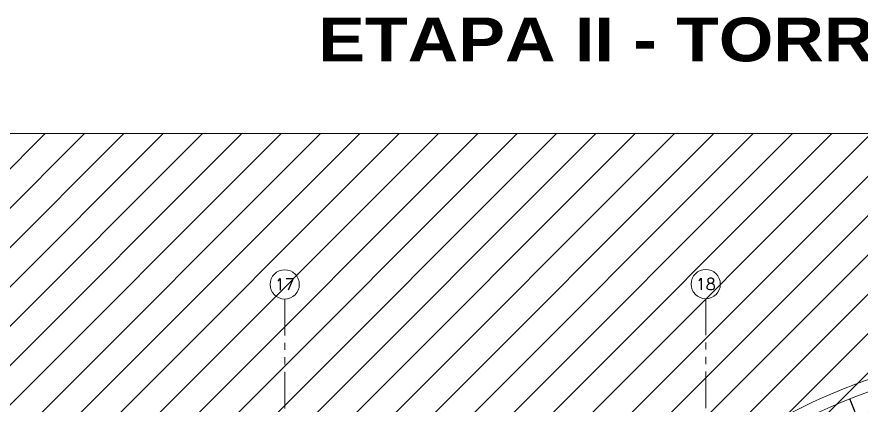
# Model space of a CAD drawing. Header units: millimetres. Extents: x 226317 to 226469, y 8188100 to 8188260.
# Drawn here: x 226437.62 to 226452.07, y 8188131.64 to 8188138.28 of the extents above; entities that cross this region are included whole.
import ezdxf
from ezdxf.enums import TextEntityAlignment as Align

# ---------------------------------------------------------------- set-up
doc = ezdxf.new("R2010")
doc.units = ezdxf.units.MM
doc.linetypes.add('PHANTOM', pattern=[2.5, 1.25, -0.25, 0.25, -0.25, 0.25, -0.25])
doc.linetypes.add('PHANTOM2', pattern=[1.25, 0.625, -0.125, 0.125, -0.125, 0.125, -0.125])
for name, color, linetype in [('A-EJES', 8, 'PHANTOM'), ('A-HATCH', 8, 'Continuous'), ('A-MURO BAJO', 8, 'Continuous'), ('DLP_MURO BAJO', 8, 'Continuous')]:
    doc.layers.add(name, color=color, linetype=linetype)
doc.layers.add('A-ETAPAS', color=8, linetype='Continuous', lineweight=35, plot=False)
doc.styles.add('R160-75', font='ariblk.ttf', dxfattribs={"height": 0.6})
doc.styles.add('ROMANS', font='ROMANS.shx', dxfattribs={"oblique": 10})

# ---------------------------------------------------------------- blocks, each defined once
blk = doc.blocks.new('d')
blk.add_line((3.454546898603439, 0.5649007232859731), (9.375495987012982, 1.532995242625475, -1.935233945738587e-05))
blk = doc.blocks.new('EJES 1P')
at = {"layer": 'A-EJES', "color": 8, "linetype": 'PHANTOM2', "lineweight": 0}
for points in [[(102.3443361287354, 5.35111428797245), (102.3443350671732, -1.50995859503746)], [(95.13433610188076, 5.345405283384025), (95.13433504031855, -4.158028029836714)]]:
    blk.add_lwpolyline(points, dxfattribs=at)
at = {"layer": 'A-EJES', "color": 8, "linetype": 'Continuous', "lineweight": 0}
for centre in [(95.1343361014442, 5.592487461864948), (102.3443361282989, 5.598196466453373)]:
    blk.add_circle(centre, 0.25, dxfattribs=at)
at = {"layer": 'A-EJES', "color": 8, "linetype": 'Continuous', "lineweight": 0, "style": 'ROMANS'}
for s, p in [('17', (95.1343361014442, 5.592487460933626)), ('18', (102.3443361282989, 5.598196465522051))]:
    blk.add_text(s, height=0.2, dxfattribs=at).set_placement(p, align=Align.MIDDLE_CENTER)
blk = doc.blocks.new('arq. estac.')
at = {"layer": 'A-MURO BAJO', "color": 8, "lineweight": 0}
for centre, radius, start, end in [((226750.7997946114, 8188127.554150384), 9.69999999841167, 0.0009588945264963336, 147.5844287861788), ((226750.7997946095, 8188127.554150384), 9.499999999999952, 0.0004227246766049532, 179.0962962734845)]:
    blk.add_arc(centre, radius, start, end, dxfattribs=at)
blk.add_blockref('EJES 1P', (226642.4897912069, 8188132.75389568))
at = {"layer": 'A-HATCH', "rotation": 102.3141185683093}
blk.add_blockref('d', (226750.7997941206, 8188127.55389557), dxfattribs=at)
at = {"layer": 'DLP_MURO BAJO', "color": 8}
blk.add_blockref('EJES 1P', (226642.4897912069, 8188132.75389568), dxfattribs=at)
at = {"layer": 'A-ETAPAS', "color": 8, "lineweight": 0, "style": 'R160-75'}
blk.add_text('ETAPA II - TORRE C', height=0.75, dxfattribs=at).set_placement((226743.9602187802, 8188142.163042257), align=Align.CENTER)

msp = doc.modelspace()

# ---------------------------------------------------------------- block references
msp.add_blockref('arq. estac.', (-295.4220376470475, -4.645514124073088))

# ---------------------------------------------------------------- next in the draw order: hatches: boundary and pattern name
at = {"lineweight": 0}
h = msp.add_hatch(dxfattribs=at)
h.set_pattern_fill('ANSI31', color=8, scale=0.15)
h.set_pattern_definition([(45, (223326.3750321078, 8186488.114445483), (-0.3367596045400932, 0.3367596045400932), [])])
h.paths.add_polyline_path([(226466.1167427581, 8188136.283026138), (226427.6070409087, 8188136.283026138), (226427.6070409087, 8188111.08908648), (226466.1167427581, 8188111.08908648)])
h.paths.add_polyline_path([(226442.1207073598, 8188121.421896823), (226451.6030763071, 8188121.421896823), (226451.6030763071, 8188119.643004203), (226442.1207073598, 8188119.643004203)], flags=16)
h.paths.add_polyline_path([(226444.6120197325, 8188119.973451543), (226449.1117639344, 8188119.973451543), (226449.1117639344, 8188120.361497246), (226444.6120197325, 8188120.361497246)], flags=8)
h.paths.add_polyline_path([(226444.6918287366, 8188120.338512927), (226449.0319549303, 8188120.338512927), (226449.0319549303, 8188120.72655863), (226444.6918287366, 8188120.72655863)], flags=8)
h.paths.add_polyline_path([(226444.5264979044, 8188120.70340378), (226449.1972857625, 8188120.70340378), (226449.1972857625, 8188121.091449483), (226444.5264979044, 8188121.091449483)], flags=8)

# ---------------------------------------------------------------- next in the draw order: linework, layer by layer
at = {"color": 8, "lineweight": 0}
msp.add_lwpolyline([(226427.6070409087, 8188136.283026138), (226466.1167427581, 8188136.283026138), (226466.1167427581, 8188111.08908648), (226427.6070409087, 8188111.08908648)], close=True, dxfattribs=at)

doc.saveas('drawing.dxf')
